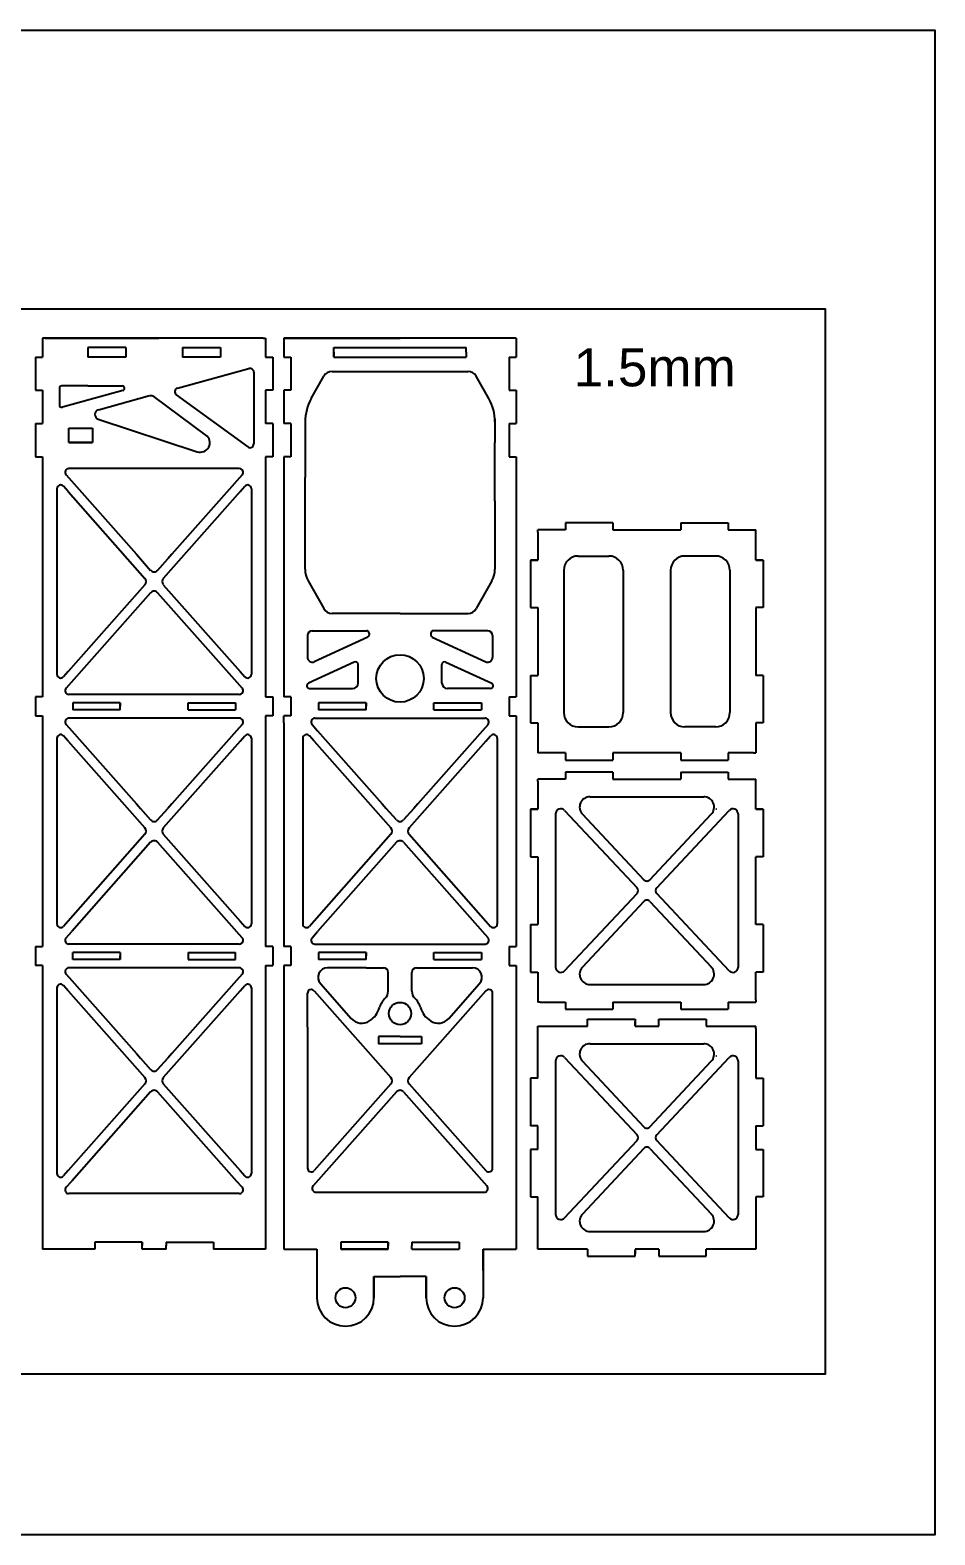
# Model space of a CAD drawing. Header units: millimetres. Extents: x 864 to 2914, y 1502 to 2002.
# Drawn here: x 1095.8 to 1286.5, y 1538.7 to 1855.8 of the extents above; entities that cross this region are included whole.
import ezdxf

# ---------------------------------------------------------------- set-up
doc = ezdxf.new("R2010")
doc.units = ezdxf.units.MM
doc.layers.add('1.5mm碳板', color=114, linetype='Continuous')
doc.styles.get("Standard").update_dxf_attribs({"font": 'arial.ttf'})

msp = doc.modelspace()

# ---------------------------------------------------------------- linework, layer by layer
for points in [[(864.4, 1855.79), (1286.52, 1855.79), (1286.52, 1538.67), (864.4, 1538.67)], [(983.9, 1797.05), (1263.4, 1797.05), (1263.4, 1572.52), (983.9, 1572.52)]]:
    msp.add_lwpolyline(points, close=True)
at = {"layer": '1.5mm碳板'}
for p, q in [((1098.46, 1790.89), (1098.46, 1786.89)), ((1098.96, 1790.89), (1098.46, 1790.89)), ((1144.96, 1790.89), (1098.96, 1790.89)), ((1098.96, 1790.89), (1121.96, 1790.89)), ((1098.96, 1790.89), (1122.96, 1790.89)), ((1115.96, 1788.89), (1107.96, 1788.89)), ((1107.96, 1788.89), (1107.96, 1786.89)), ((1115.96, 1788.89), (1115.96, 1786.89)), ((1127.96, 1788.89), (1127.96, 1786.89)), ((1127.96, 1788.89), (1135.96, 1788.89)), ((1135.96, 1788.89), (1135.96, 1786.89)), ((1144.96, 1790.89), (1145.46, 1790.89)), ((1145.46, 1790.89), (1145.46, 1786.89)), ((1149.28, 1790.89), (1149.28, 1786.89)), ((1149.28, 1790.89), (1149.28, 1786.89)), ((1198.28, 1790.89), (1149.28, 1790.89)), ((1149.28, 1790.89), (1173.78, 1790.89)), ((1159.82, 1787.89), (1159.82, 1788.89)), ((1159.82, 1788.89), (1187.7, 1788.89)), ((1187.7, 1787.89), (1187.7, 1788.89)), ((1198.28, 1790.89), (1198.28, 1786.89)), ((1096.96, 1786.89), (1096.96, 1779.89)), ((1096.96, 1786.89), (1098.46, 1786.89)), ((1115.96, 1786.89), (1107.96, 1786.89)), ((1135.96, 1786.89), (1127.96, 1786.89)), ((1145.46, 1786.89), (1146.96, 1786.89)), ((1146.96, 1786.89), (1146.96, 1779.89)), ((1146.96, 1786.89), (1146.96, 1779.89)), ((1149.28, 1786.89), (1150.78, 1786.89)), ((1149.28, 1786.89), (1150.78, 1786.89)), ((1149.28, 1786.89), (1150.78, 1786.89)), ((1150.78, 1786.89), (1150.78, 1779.89)), ((1159.82, 1787.89), (1159.82, 1786.89)), ((1159.82, 1786.89), (1159.82, 1787.89)), ((1159.82, 1786.89), (1187.7, 1786.89)), ((1187.7, 1787.89), (1187.7, 1786.89)), ((1196.78, 1786.89), (1196.78, 1779.89)), ((1196.78, 1786.89), (1198.28, 1786.89)), ((1126.89, 1780.32), (1141.94, 1784.47)), ((1142.96, 1783.7), (1142.96, 1768.59)), ((1155.07, 1778.14), (1157.71, 1782.84)), ((1159.45, 1783.86), (1173.78, 1783.86)), ((1173.78, 1783.86), (1187.61, 1783.86)), ((1187.61, 1783.86), (1188.11, 1783.86)), ((1192.5, 1778.14), (1189.86, 1782.84)), ((1096.96, 1779.89), (1098.46, 1779.89)), ((1098.46, 1779.89), (1098.46, 1772.89)), ((1101.98, 1780.31), (1101.98, 1776.82)), ((1107.98, 1780.81), (1102.48, 1780.81)), ((1107.98, 1780.81), (1115.22, 1780.81)), ((1115.35, 1779.83), (1107.98, 1777.81)), ((1146.96, 1779.89), (1145.46, 1779.89)), ((1145.46, 1779.89), (1145.46, 1772.89)), ((1150.78, 1779.89), (1149.28, 1779.89)), ((1149.28, 1779.89), (1149.28, 1778.39)), ((1196.78, 1779.89), (1198.28, 1779.89)), ((1198.28, 1779.89), (1198.28, 1772.89)), ((1107.98, 1777.81), (1102.62, 1776.34)), ((1121.01, 1778.71), (1110.21, 1775.73)), ((1132.87, 1770.45), (1121.87, 1778.55)), ((1126.63, 1778.91), (1141.68, 1767.94)), ((1149.28, 1778.39), (1149.28, 1772.89)), ((1096.96, 1772.89), (1096.96, 1765.89)), ((1096.96, 1772.89), (1098.46, 1772.89)), ((1110.16, 1773.82), (1131.06, 1766.94)), ((1146.96, 1772.89), (1145.46, 1772.89)), ((1146.96, 1772.89), (1146.96, 1765.89)), ((1150.78, 1772.89), (1149.28, 1772.89)), ((1150.78, 1772.89), (1150.78, 1765.89)), ((1153.78, 1773.87), (1153.78, 1768.87)), ((1193.78, 1773.87), (1193.78, 1768.87)), ((1196.78, 1772.89), (1198.28, 1772.89)), ((1196.78, 1772.89), (1196.78, 1765.89)), ((1103.96, 1771.89), (1108.96, 1771.89)), ((1103.96, 1768.89), (1103.96, 1771.89)), ((1108.96, 1771.89), (1108.96, 1768.89)), ((1144.81, 1771.9), (1144.81, 1771.9)), ((1103.96, 1768.89), (1108.96, 1768.89)), ((1108.96, 1768.89), (1103.96, 1768.89)), ((1108.96, 1768.89), (1103.96, 1768.89)), ((1153.78, 1768.87), (1153.78, 1761.49)), ((1193.78, 1756.49), (1193.78, 1768.87)), ((1096.96, 1765.89), (1098.46, 1765.89)), ((1098.46, 1765.89), (1098.46, 1715.29)), ((1139.9, 1763.39), (1104.01, 1763.39)), ((1146.96, 1765.89), (1145.46, 1765.89)), ((1145.46, 1765.89), (1145.46, 1715.29)), ((1149.28, 1765.89), (1149.28, 1716.79)), ((1150.78, 1765.89), (1149.28, 1765.89)), ((1196.78, 1765.89), (1198.28, 1765.89)), ((1198.28, 1765.89), (1198.28, 1715.29)), ((1103.41, 1762.06), (1118.21, 1745.33)), ((1140.5, 1762.06), (1125.7, 1745.33)), ((1153.78, 1756.61), (1153.78, 1761.49)), ((1193.78, 1756.61), (1193.78, 1761.49)), ((1101.46, 1759.14), (1101.46, 1720.04)), ((1103.85, 1758.54), (1102.85, 1759.67)), ((1103.85, 1758.54), (1120.03, 1740.25)), ((1140.06, 1758.54), (1123.88, 1740.25)), ((1140.06, 1758.54), (1141.06, 1759.67)), ((1142.46, 1759.14), (1142.46, 1720.04)), ((1153.78, 1742.17), (1153.78, 1756.61)), ((1193.78, 1756.61), (1193.78, 1742.17)), ((1218.65, 1751.96), (1208.65, 1751.96)), ((1208.65, 1751.96), (1208.65, 1750.46)), ((1218.65, 1751.96), (1218.65, 1750.46)), ((1232.97, 1751.96), (1242.97, 1751.96)), ((1232.97, 1751.96), (1232.97, 1750.46)), ((1242.97, 1751.96), (1242.97, 1750.46)), ((1208.65, 1750.46), (1202.81, 1750.46)), ((1202.81, 1749.96), (1202.81, 1750.46)), ((1202.81, 1749.96), (1202.81, 1744.12)), ((1218.65, 1750.46), (1232.97, 1750.46)), ((1242.97, 1750.46), (1248.81, 1750.46)), ((1248.81, 1744.12), (1248.81, 1750.46)), ((1118.21, 1745.33), (1119.06, 1744.37)), ((1119.06, 1744.37), (1121.21, 1741.94)), ((1122.7, 1741.94), (1124.85, 1744.37)), ((1125.7, 1745.33), (1124.85, 1744.37)), ((1211.31, 1744.96), (1217.81, 1744.96)), ((1240.31, 1744.96), (1233.81, 1744.96)), ((1201.31, 1744.12), (1202.81, 1744.12)), ((1202.81, 1744.12), (1201.31, 1744.12)), ((1201.31, 1744.12), (1201.31, 1734.12)), ((1208.31, 1741.96), (1208.31, 1711.96)), ((1220.81, 1741.96), (1220.81, 1711.96)), ((1230.81, 1741.96), (1230.81, 1711.96)), ((1243.31, 1741.96), (1243.31, 1711.96)), ((1250.31, 1744.12), (1248.81, 1744.12)), ((1248.81, 1744.12), (1250.31, 1744.12)), ((1250.31, 1744.12), (1248.81, 1744.12)), ((1250.31, 1744.12), (1250.31, 1734.12)), ((1120.03, 1738.92), (1103.85, 1720.64)), ((1123.88, 1738.92), (1140.06, 1720.64)), ((1154.43, 1739.72), (1157.71, 1733.88)), ((1193.14, 1739.72), (1189.86, 1733.88)), ((1121.21, 1737.23), (1103.41, 1717.12)), ((1122.7, 1737.23), (1140.5, 1717.12)), ((1173.78, 1732.86), (1159.45, 1732.86)), ((1173.78, 1732.86), (1187.61, 1732.86)), ((1187.61, 1732.86), (1188.11, 1732.86)), ((1201.31, 1734.12), (1202.81, 1734.12)), ((1202.81, 1734.12), (1202.81, 1719.8)), ((1250.31, 1734.12), (1248.81, 1734.12)), ((1248.81, 1734.12), (1248.81, 1719.8)), ((1155.28, 1729.2), (1166.78, 1729.2)), ((1167.28, 1728.7), (1167.28, 1728.35)), ((1180.28, 1728.7), (1180.28, 1728.35)), ((1192.28, 1729.2), (1180.78, 1729.2)), ((1154.28, 1728.2), (1154.28, 1723.59)), ((1166.99, 1727.89), (1155.7, 1722.68)), ((1180.57, 1727.89), (1191.86, 1722.68)), ((1193.28, 1728.2), (1193.28, 1723.59)), ((1164.14, 1722.61), (1154.46, 1718.14)), ((1164.95, 1718.19), (1164.95, 1722.09)), ((1182.62, 1718.19), (1182.62, 1722.09)), ((1183.43, 1722.61), (1193.1, 1718.14)), ((1103.85, 1720.64), (1102.85, 1719.51)), ((1140.06, 1720.64), (1141.06, 1719.51)), ((1201.31, 1719.8), (1202.81, 1719.8)), ((1201.31, 1719.8), (1201.31, 1709.8)), ((1250.31, 1719.8), (1248.81, 1719.8)), ((1250.31, 1719.8), (1250.31, 1709.8)), ((1139.9, 1715.79), (1104.01, 1715.79)), ((1149.28, 1716.79), (1149.28, 1715.29)), ((1154.7, 1717.05), (1163.8, 1717.05)), ((1192.86, 1717.05), (1183.76, 1717.05)), ((1096.96, 1715.29), (1096.96, 1711.29)), ((1098.46, 1715.29), (1096.96, 1715.29)), ((1104.8, 1714.04), (1104.8, 1712.54)), ((1114.8, 1714.04), (1104.8, 1714.04)), ((1114.8, 1712.54), (1104.8, 1712.54)), ((1114.8, 1713.29), (1114.8, 1714.04)), ((1114.8, 1713.29), (1114.8, 1714.04)), ((1114.8, 1714.04), (1114.8, 1713.29)), ((1114.8, 1712.54), (1114.8, 1713.29)), ((1129.11, 1713.29), (1129.11, 1714.04)), ((1129.11, 1713.29), (1129.11, 1714.04)), ((1129.11, 1714.04), (1139.11, 1714.04)), ((1129.11, 1712.54), (1129.11, 1713.29)), ((1129.11, 1712.54), (1139.11, 1712.54)), ((1139.11, 1714.04), (1139.11, 1712.54)), ((1145.46, 1715.29), (1146.96, 1715.29)), ((1146.96, 1715.29), (1146.96, 1711.29)), ((1150.78, 1715.29), (1149.28, 1715.29)), ((1150.78, 1715.29), (1150.78, 1711.29)), ((1156.62, 1714.04), (1156.62, 1712.54)), ((1166.62, 1714.04), (1156.62, 1714.04)), ((1166.62, 1712.54), (1156.62, 1712.54)), ((1166.62, 1713.29), (1166.62, 1714.04)), ((1166.62, 1713.29), (1166.62, 1714.04)), ((1166.62, 1714.04), (1166.62, 1713.29)), ((1166.62, 1712.54), (1166.62, 1713.29)), ((1180.94, 1713.29), (1180.94, 1714.04)), ((1180.94, 1713.29), (1180.94, 1714.04)), ((1180.94, 1714.04), (1190.94, 1714.04)), ((1180.94, 1712.54), (1180.94, 1713.29)), ((1180.94, 1712.54), (1190.94, 1712.54)), ((1190.94, 1714.04), (1190.94, 1712.54)), ((1196.78, 1715.29), (1198.28, 1715.29)), ((1196.78, 1715.29), (1196.78, 1711.29)), ((1096.96, 1711.29), (1098.46, 1711.29)), ((1098.46, 1711.29), (1098.46, 1662.69)), ((1103.41, 1709.46), (1104.59, 1708.12)), ((1139.9, 1710.79), (1104.01, 1710.79)), ((1140.5, 1709.46), (1139.32, 1708.12)), ((1146.96, 1711.29), (1145.46, 1711.29)), ((1145.46, 1711.29), (1145.46, 1662.69)), ((1150.78, 1711.29), (1149.28, 1711.29)), ((1149.28, 1709.79), (1149.28, 1711.29)), ((1149.28, 1709.79), (1149.28, 1679.92)), ((1155.24, 1709.46), (1156.42, 1708.12)), ((1155.84, 1710.79), (1191.73, 1710.79)), ((1192.33, 1709.46), (1191.15, 1708.12)), ((1196.78, 1711.29), (1198.28, 1711.29)), ((1198.28, 1711.29), (1198.28, 1668.13)), ((1201.31, 1709.8), (1202.81, 1709.8)), ((1202.81, 1709.8), (1202.81, 1703.46)), ((1250.31, 1709.8), (1248.81, 1709.8)), ((1248.81, 1709.8), (1248.81, 1703.46)), ((1101.46, 1706.54), (1101.46, 1667.44)), ((1103.85, 1705.94), (1102.85, 1707.07)), ((1104.59, 1708.12), (1118.21, 1692.73)), ((1139.32, 1708.12), (1125.7, 1692.73)), ((1140.06, 1705.94), (1141.06, 1707.07)), ((1142.46, 1706.54), (1142.46, 1667.44)), ((1153.28, 1706.54), (1153.28, 1667.44)), ((1155.68, 1705.94), (1154.68, 1707.07)), ((1156.42, 1708.12), (1170.04, 1692.73)), ((1191.15, 1708.12), (1177.53, 1692.73)), ((1191.88, 1705.94), (1192.88, 1707.07)), ((1194.28, 1706.54), (1194.28, 1667.44)), ((1211.31, 1708.96), (1217.81, 1708.96)), ((1240.31, 1708.96), (1233.81, 1708.96)), ((1103.85, 1705.94), (1120.03, 1687.65)), ((1140.06, 1705.94), (1123.88, 1687.65)), ((1155.68, 1705.94), (1171.86, 1687.65)), ((1191.88, 1705.94), (1175.7, 1687.65)), ((1208.65, 1703.46), (1202.81, 1703.46)), ((1208.65, 1703.46), (1208.65, 1701.96)), ((1218.65, 1703.46), (1218.65, 1701.96)), ((1232.97, 1703.46), (1218.65, 1703.46)), ((1232.97, 1703.46), (1232.97, 1701.96)), ((1242.97, 1703.46), (1242.97, 1701.96)), ((1248.31, 1703.46), (1242.97, 1703.46)), ((1248.31, 1703.46), (1248.81, 1703.46)), ((1208.65, 1701.96), (1218.65, 1701.96)), ((1232.97, 1701.96), (1242.97, 1701.96)), ((1208.65, 1697.94), (1202.81, 1697.94)), ((1202.81, 1697.44), (1202.81, 1697.94)), ((1202.81, 1697.44), (1202.81, 1691.6)), ((1218.65, 1699.44), (1208.65, 1699.44)), ((1208.65, 1699.44), (1208.65, 1697.94)), ((1218.65, 1699.44), (1218.65, 1697.94)), ((1218.65, 1697.94), (1232.97, 1697.94)), ((1232.97, 1699.44), (1242.97, 1699.44)), ((1232.97, 1699.44), (1232.97, 1697.94)), ((1242.97, 1699.44), (1242.97, 1697.94)), ((1242.97, 1697.94), (1248.81, 1697.94)), ((1248.81, 1691.6), (1248.81, 1697.94)), ((1213.84, 1694.24), (1237.79, 1694.24)), ((1118.21, 1692.73), (1119.06, 1691.77)), ((1119.06, 1691.77), (1121.21, 1689.34)), ((1122.7, 1689.34), (1124.85, 1691.77)), ((1125.7, 1692.73), (1124.85, 1691.77)), ((1170.04, 1692.73), (1170.88, 1691.77)), ((1173.03, 1689.34), (1170.88, 1691.77)), ((1176.68, 1691.77), (1174.53, 1689.34)), ((1177.53, 1692.73), (1176.68, 1691.77)), ((1201.31, 1691.6), (1202.81, 1691.6)), ((1202.81, 1691.6), (1201.31, 1691.6)), ((1201.31, 1691.6), (1201.31, 1681.6)), ((1206.56, 1690.59), (1206.56, 1658.3)), ((1208.47, 1691.34), (1223.74, 1675.05)), ((1212.23, 1690.54), (1225.17, 1676.74)), ((1226.45, 1676.74), (1239.39, 1690.54)), ((1227.88, 1675.05), (1243.16, 1691.34)), ((1245.06, 1690.62), (1245.06, 1658.26)), ((1250.31, 1691.6), (1248.81, 1691.6)), ((1248.81, 1691.6), (1250.31, 1691.6)), ((1250.31, 1691.6), (1250.31, 1681.6)), ((1120.03, 1686.32), (1103.85, 1668.04)), ((1121.21, 1684.63), (1104.59, 1665.85)), ((1122.7, 1684.63), (1139.32, 1665.85)), ((1123.88, 1686.32), (1140.06, 1668.04)), ((1171.86, 1686.32), (1155.68, 1668.04)), ((1173.03, 1684.63), (1156.42, 1665.85)), ((1174.53, 1684.63), (1191.15, 1665.85)), ((1175.7, 1686.32), (1191.88, 1668.04)), ((1201.31, 1681.6), (1202.81, 1681.6)), ((1202.81, 1681.6), (1202.81, 1667.29)), ((1250.31, 1681.6), (1248.81, 1681.6)), ((1248.81, 1667.29), (1248.81, 1681.6)), ((1149.28, 1679.92), (1149.28, 1662.69)), ((1208.44, 1657.52), (1223.74, 1673.84)), ((1225.17, 1672.15), (1212.23, 1658.35)), ((1226.45, 1672.15), (1239.43, 1658.31)), ((1243.16, 1657.55), (1227.88, 1673.84)), ((1198.28, 1668.13), (1198.28, 1662.69)), ((1103.85, 1668.04), (1102.85, 1666.91)), ((1103.41, 1664.52), (1104.59, 1665.85)), ((1140.5, 1664.52), (1139.32, 1665.85)), ((1140.06, 1668.04), (1141.06, 1666.91)), ((1155.68, 1668.04), (1154.68, 1666.91)), ((1155.24, 1664.52), (1156.42, 1665.85)), ((1192.33, 1664.52), (1191.15, 1665.85)), ((1191.88, 1668.04), (1192.88, 1666.91)), ((1201.31, 1667.29), (1202.81, 1667.29)), ((1201.31, 1667.29), (1201.31, 1657.29)), ((1250.31, 1667.29), (1248.81, 1667.29)), ((1250.31, 1667.29), (1250.31, 1657.29)), ((1096.96, 1662.69), (1096.96, 1658.69)), ((1096.96, 1662.69), (1098.46, 1662.69)), ((1139.9, 1663.19), (1104.01, 1663.19)), ((1146.96, 1662.69), (1145.46, 1662.69)), ((1146.96, 1662.69), (1146.96, 1658.69)), ((1150.78, 1662.69), (1149.28, 1662.69)), ((1150.78, 1662.69), (1150.78, 1658.69)), ((1155.84, 1663.19), (1191.73, 1663.19)), ((1196.78, 1662.69), (1198.28, 1662.69)), ((1196.78, 1662.69), (1196.78, 1658.69)), ((1098.46, 1658.69), (1096.96, 1658.69)), ((1098.46, 1658.69), (1098.46, 1598.89)), ((1104.8, 1659.94), (1104.8, 1661.44)), ((1114.8, 1661.44), (1104.8, 1661.44)), ((1114.8, 1659.94), (1104.8, 1659.94)), ((1114.8, 1661.44), (1114.8, 1660.69)), ((1114.8, 1660.69), (1114.8, 1659.94)), ((1114.8, 1660.69), (1114.8, 1659.94)), ((1114.8, 1659.94), (1114.8, 1660.69)), ((1129.11, 1661.44), (1129.11, 1660.69)), ((1129.11, 1661.44), (1139.11, 1661.44)), ((1129.11, 1660.69), (1129.11, 1659.94)), ((1129.11, 1660.69), (1129.11, 1659.94)), ((1129.11, 1659.94), (1139.11, 1659.94)), ((1139.11, 1659.94), (1139.11, 1661.44)), ((1145.46, 1658.69), (1146.96, 1658.69)), ((1145.46, 1658.69), (1145.46, 1598.89)), ((1149.28, 1658.69), (1149.28, 1632.89)), ((1150.78, 1658.69), (1149.28, 1658.69)), ((1156.62, 1661.44), (1156.62, 1659.94)), ((1166.62, 1661.44), (1156.62, 1661.44)), ((1166.62, 1659.94), (1156.62, 1659.94)), ((1166.62, 1660.69), (1166.62, 1661.44)), ((1166.62, 1660.69), (1166.62, 1661.44)), ((1166.62, 1661.44), (1166.62, 1660.69)), ((1166.62, 1659.94), (1166.62, 1660.69)), ((1180.94, 1660.69), (1180.94, 1661.44)), ((1180.94, 1660.69), (1180.94, 1661.44)), ((1180.94, 1661.44), (1190.94, 1661.44)), ((1180.94, 1659.94), (1180.94, 1660.69)), ((1180.94, 1659.94), (1190.94, 1659.94)), ((1190.94, 1661.44), (1190.94, 1659.94)), ((1196.78, 1658.69), (1198.28, 1658.69)), ((1198.28, 1658.69), (1198.28, 1632.89)), ((1103.41, 1656.86), (1104.59, 1655.52)), ((1139.9, 1658.19), (1104.01, 1658.19)), ((1104.59, 1655.52), (1118.21, 1640.13)), ((1139.32, 1655.52), (1125.7, 1640.13)), ((1140.5, 1656.86), (1139.32, 1655.52)), ((1166.62, 1658.19), (1158.5, 1658.19)), ((1166.62, 1658.19), (1170.28, 1658.19)), ((1171.28, 1654.69), (1171.28, 1657.19)), ((1176.28, 1654.69), (1176.28, 1657.19)), ((1177.28, 1658.19), (1189.07, 1658.19)), ((1201.31, 1657.29), (1202.81, 1657.29)), ((1202.81, 1657.29), (1202.81, 1650.94)), ((1250.31, 1657.29), (1248.81, 1657.29)), ((1248.81, 1651.44), (1248.81, 1657.29)), ((1101.46, 1653.94), (1101.46, 1614.84)), ((1103.85, 1653.34), (1102.85, 1654.47)), ((1103.85, 1653.34), (1120.03, 1635.05)), ((1140.06, 1653.34), (1123.88, 1635.05)), ((1140.06, 1653.34), (1141.06, 1654.47)), ((1142.46, 1653.94), (1142.46, 1614.84)), ((1154.28, 1645.69), (1154.28, 1652.81)), ((1155.68, 1653.34), (1171.86, 1635.05)), ((1157, 1654.86), (1163.5, 1647.52)), ((1171.28, 1653.23), (1171.28, 1654.69)), ((1191.88, 1653.34), (1175.7, 1635.05)), ((1176.28, 1653.23), (1176.28, 1654.69)), ((1184.07, 1647.52), (1190.56, 1654.86)), ((1193.28, 1615.97), (1193.28, 1652.81)), ((1213.84, 1654.64), (1237.79, 1654.64)), ((1203.31, 1650.94), (1202.81, 1650.94)), ((1203.31, 1650.94), (1208.65, 1650.94)), ((1208.65, 1650.94), (1208.65, 1649.44)), ((1208.65, 1649.44), (1218.65, 1649.44)), ((1218.65, 1650.94), (1218.65, 1649.44)), ((1218.65, 1650.94), (1232.97, 1650.94)), ((1232.97, 1650.94), (1232.97, 1649.44)), ((1232.97, 1649.44), (1242.97, 1649.44)), ((1242.97, 1650.94), (1242.97, 1649.44)), ((1242.97, 1650.94), (1248.81, 1650.94)), ((1248.81, 1651.44), (1248.81, 1650.94)), ((1164.66, 1646.19), (1164.68, 1646.19)), ((1202.81, 1645.89), (1213.31, 1645.89)), ((1202.81, 1634.89), (1202.81, 1645.89)), ((1213.31, 1645.89), (1213.31, 1647.39)), ((1213.31, 1647.39), (1223.31, 1647.39)), ((1223.31, 1647.39), (1223.31, 1646.89)), ((1223.31, 1646.14), (1223.31, 1646.89)), ((1223.31, 1646.14), (1223.31, 1646.89)), ((1223.31, 1646.89), (1223.31, 1646.14)), ((1223.31, 1645.89), (1223.31, 1646.14)), ((1223.31, 1645.89), (1228.31, 1645.89)), ((1228.31, 1647.39), (1238.31, 1647.39)), ((1228.31, 1645.89), (1228.31, 1647.39)), ((1238.31, 1647.39), (1238.31, 1645.89)), ((1238.31, 1645.89), (1248.81, 1645.89)), ((1248.81, 1645.39), (1248.81, 1645.89)), ((1154.28, 1645.69), (1154.28, 1615.97)), ((1173.78, 1643.69), (1169.28, 1643.69)), ((1169.28, 1643.69), (1169.28, 1642.19)), ((1173.78, 1643.69), (1178.28, 1643.69)), ((1178.28, 1643.69), (1178.28, 1642.19)), ((1248.81, 1645.39), (1248.81, 1634.89)), ((1118.21, 1640.13), (1119.06, 1639.17)), ((1125.7, 1640.13), (1124.85, 1639.17)), ((1178.28, 1642.19), (1169.28, 1642.19)), ((1213.84, 1642.19), (1237.79, 1642.19)), ((1119.06, 1639.17), (1121.21, 1636.74)), ((1122.7, 1636.74), (1124.85, 1639.17)), ((1206.56, 1638.53), (1206.56, 1606.24)), ((1208.47, 1639.28), (1223.74, 1622.99)), ((1212.23, 1638.48), (1225.17, 1624.68)), ((1226.45, 1624.68), (1239.39, 1638.48)), ((1227.88, 1622.99), (1243.16, 1639.28)), ((1245.06, 1638.56), (1245.06, 1606.2)), ((1120.03, 1633.72), (1103.85, 1615.44)), ((1123.88, 1633.72), (1140.06, 1615.44)), ((1171.86, 1633.72), (1155.68, 1615.44)), ((1175.7, 1633.72), (1191.88, 1615.44)), ((1202.81, 1634.89), (1201.31, 1634.89)), ((1201.31, 1634.89), (1201.31, 1624.89)), ((1248.81, 1634.89), (1250.31, 1634.89)), ((1250.31, 1634.89), (1250.31, 1624.89)), ((1121.21, 1632.03), (1104.59, 1613.25)), ((1122.7, 1632.03), (1139.32, 1613.25)), ((1149.28, 1632.89), (1149.28, 1598.89)), ((1173.03, 1632.03), (1155.49, 1612.2)), ((1174.53, 1632.03), (1192.08, 1612.2)), ((1198.28, 1632.89), (1198.28, 1598.89)), ((1202.81, 1624.89), (1201.31, 1624.89)), ((1202.81, 1619.89), (1202.81, 1624.89)), ((1248.81, 1624.89), (1250.31, 1624.89)), ((1248.81, 1624.89), (1248.81, 1619.89)), ((1208.44, 1605.46), (1223.74, 1621.79)), ((1243.16, 1605.49), (1227.88, 1621.79)), ((1202.81, 1619.89), (1201.31, 1619.89)), ((1201.31, 1619.89), (1201.31, 1609.89)), ((1225.17, 1620.09), (1212.23, 1606.29)), ((1226.45, 1620.09), (1239.43, 1606.25)), ((1248.81, 1619.89), (1250.31, 1619.89)), ((1250.31, 1619.89), (1250.31, 1609.89)), ((1103.85, 1615.44), (1102.85, 1614.31)), ((1140.06, 1615.44), (1141.06, 1614.31)), ((1103.41, 1611.92), (1104.59, 1613.25)), ((1140.5, 1611.92), (1139.32, 1613.25)), ((1139.9, 1610.59), (1104.01, 1610.59)), ((1156.09, 1610.87), (1191.48, 1610.87)), ((1201.31, 1609.89), (1202.81, 1609.89)), ((1202.81, 1598.89), (1202.81, 1609.89)), ((1250.31, 1609.89), (1248.81, 1609.89)), ((1248.81, 1609.89), (1248.81, 1598.89)), ((1213.84, 1602.59), (1237.79, 1602.59)), ((1109.46, 1598.89), (1098.46, 1598.89)), ((1109.46, 1600.39), (1109.46, 1598.89)), ((1119.46, 1600.39), (1109.46, 1600.39)), ((1119.46, 1599.64), (1119.46, 1600.39)), ((1119.46, 1599.64), (1119.46, 1600.39)), ((1119.46, 1600.39), (1119.46, 1599.64)), ((1119.46, 1598.89), (1119.46, 1599.64)), ((1124.46, 1598.89), (1119.46, 1598.89)), ((1124.46, 1600.39), (1134.46, 1600.39)), ((1124.46, 1600.39), (1124.46, 1599.64)), ((1124.46, 1598.89), (1124.46, 1599.64)), ((1134.46, 1600.39), (1134.46, 1598.89)), ((1144.96, 1598.89), (1134.46, 1598.89)), ((1145.46, 1598.89), (1144.96, 1598.89)), ((1149.28, 1598.89), (1156.28, 1598.89)), ((1156.28, 1598.89), (1156.28, 1588.65)), ((1161.28, 1600.39), (1161.28, 1598.89)), ((1171.28, 1600.39), (1161.28, 1600.39)), ((1171.28, 1598.89), (1161.28, 1598.89)), ((1161.28, 1598.89), (1171.28, 1598.89)), ((1171.28, 1599.64), (1171.28, 1600.39)), ((1171.28, 1599.64), (1171.28, 1600.39)), ((1171.28, 1600.39), (1171.28, 1599.64)), ((1171.28, 1598.89), (1171.28, 1599.64)), ((1176.28, 1600.39), (1186.28, 1600.39)), ((1176.28, 1600.39), (1176.28, 1599.64)), ((1176.28, 1598.89), (1176.28, 1599.64)), ((1176.28, 1598.89), (1186.28, 1598.89)), ((1176.28, 1598.89), (1186.28, 1598.89)), ((1186.28, 1600.39), (1186.28, 1598.89)), ((1191.28, 1598.89), (1198.28, 1598.89)), ((1191.28, 1594.41), (1191.28, 1598.89)), ((1191.28, 1598.89), (1191.28, 1588.65)), ((1213.31, 1598.89), (1202.81, 1598.89)), ((1213.31, 1598.89), (1213.31, 1597.39)), ((1223.31, 1598.89), (1223.31, 1598.64)), ((1228.31, 1598.89), (1223.31, 1598.89)), ((1223.31, 1598.64), (1223.31, 1597.89)), ((1223.31, 1598.64), (1223.31, 1597.89)), ((1223.31, 1597.89), (1223.31, 1598.64)), ((1228.31, 1598.89), (1228.31, 1597.39)), ((1238.31, 1597.39), (1238.31, 1598.89)), ((1248.81, 1598.89), (1238.31, 1598.89)), ((1213.31, 1597.39), (1223.31, 1597.39)), ((1223.31, 1597.39), (1223.31, 1597.89)), ((1228.31, 1597.39), (1238.31, 1597.39)), ((1168.28, 1593.13), (1168.28, 1588.65)), ((1168.28, 1588.65), (1168.28, 1593.13)), ((1168.28, 1593.13), (1173.78, 1593.13)), ((1179.28, 1593.13), (1173.78, 1593.13)), ((1179.28, 1593.13), (1179.28, 1588.65)), ((1179.28, 1588.65), (1179.28, 1593.13))]:
    msp.add_line(p, q, dxfattribs=at)
for centre, radius in [((1173.78, 1719.16), 5), ((1173.78, 1648.54), 2.35), ((1162.28, 1588.65), 2.1), ((1185.28, 1588.65), 2.1)]:
    msp.add_circle(centre, radius, dxfattribs=at)
for centre, radius, start, end in [((1142.16, 1783.7), 0.8, 0, 105.3915), ((1159.45, 1781.86), 2, 90, 150.6422), ((1188.11, 1781.86), 2, 29.3578, 90), ((1102.48, 1780.31), 0.5, 90, 180), ((1115.22, 1780.31), 0.5, 285.315, 90), ((1127.1, 1779.55), 0.8, 105.3915, 233.9447), ((1102.48, 1776.82), 0.5, 180, 285.315), ((1121.28, 1777.74), 1, 53.6272, 105.3915), ((1163.78, 1773.24), 10, 150.6422, 180), ((1183.78, 1773.24), 10, 0, 29.3578), ((1110.47, 1774.77), 1, 105.3915, 251.7707), ((1131.68, 1768.84), 2, 251.7707, 53.6272), ((1142.16, 1768.59), 0.8, 233.9447, 0), ((1104.01, 1762.59), 0.8, 90, 221.5016), ((1139.9, 1762.59), 0.8, 318.4984, 90), ((1102.26, 1759.14), 0.8, 41.5016, 180), ((1141.66, 1759.14), 0.8, 0, 138.4984), ((1211.31, 1741.96), 3, 90, 180), ((1217.81, 1741.96), 3, 0, 90), ((1233.81, 1741.96), 3, 90, 180), ((1240.31, 1741.96), 3, 0, 90), ((1121.96, 1742.61), 1, 221.5016, 318.4984), ((1158.78, 1742.17), 5, 180, 209.3578), ((1188.78, 1742.17), 5, 330.6422, 0), ((1119.28, 1739.59), 1, 318.4984, 41.5016), ((1124.63, 1739.59), 1, 138.4984, 221.5016), ((1121.96, 1736.57), 1, 41.5016, 138.4984), ((1159.45, 1734.86), 2, 209.3578, 270), ((1188.11, 1734.86), 2, 270, 330.6422), ((1155.28, 1728.2), 1, 90, 180), ((1166.78, 1728.7), 0.5, 0, 90), ((1166.78, 1728.35), 0.5, 294.7752, 0), ((1180.78, 1728.7), 0.5, 90, 180), ((1180.78, 1728.35), 0.5, 180, 245.2248), ((1192.28, 1728.2), 1, 0, 90), ((1155.28, 1723.59), 1, 180, 294.7752), ((1164.38, 1722.09), 0.574, 0, 114.7751), ((1183.19, 1722.09), 0.574, 65.2249, 180), ((1192.28, 1723.59), 1, 245.2248, 0), ((1102.26, 1720.04), 0.8, 180, 318.4984), ((1141.66, 1720.04), 0.8, 221.5016, 0), ((1104.01, 1716.59), 0.8, 138.4984, 270), ((1139.9, 1716.59), 0.8, 270, 41.5016), ((1154.7, 1717.62), 0.574, 114.7751, 270), ((1163.8, 1718.19), 1.15, 270, 0), ((1183.76, 1718.19), 1.15, 180, 270), ((1192.86, 1717.62), 0.574, 270, 65.2249), ((1104.01, 1709.99), 0.8, 90, 221.5016), ((1139.9, 1709.99), 0.8, 318.4984, 90), ((1155.84, 1709.99), 0.8, 90, 221.5016), ((1191.73, 1709.99), 0.8, 318.4984, 90), ((1211.31, 1711.96), 3, 180, 270), ((1217.81, 1711.96), 3, 270, 0), ((1233.81, 1711.96), 3, 180, 270), ((1240.31, 1711.96), 3, 270, 0), ((1102.26, 1706.54), 0.8, 41.5016, 180), ((1141.66, 1706.54), 0.8, 360, 138.4984), ((1154.08, 1706.54), 0.8, 41.5016, 180), ((1193.48, 1706.54), 0.8, 360, 138.4984), ((1213.84, 1692.04), 2.2, 90, 223.1524), ((1237.79, 1692.04), 2.2, 316.8477, 90), ((1207.66, 1690.59), 1.1, 43.1524, 180), ((1238.82, 1693.14), 2.2, 316.8462, 318.1048), ((1243.96, 1690.59), 1.1, 359.9986, 136.8462), ((1119.28, 1686.99), 1, 318.4984, 41.5016), ((1121.96, 1690.01), 1, 221.5016, 318.4984), ((1124.63, 1686.99), 1, 138.4984, 221.5016), ((1171.11, 1686.99), 1, 318.4984, 41.5016), ((1173.78, 1690.01), 1, 221.5016, 318.4984), ((1176.45, 1686.99), 1, 138.4984, 221.5016), ((1121.96, 1683.97), 1, 41.5016, 138.4984), ((1173.78, 1683.97), 1, 41.5016, 138.4984), ((1223.1, 1674.44), 0.88, 316.8477, 43.1524), ((1225.81, 1677.34), 0.88, 223.1524, 316.8477), ((1228.53, 1674.44), 0.88, 136.8461, 223.1555), ((1225.81, 1671.55), 0.88, 43.1524, 136.8494), ((1102.26, 1667.44), 0.8, 180, 318.4984), ((1141.66, 1667.44), 0.8, 221.5016, 360), ((1154.08, 1667.44), 0.8, 180, 318.4984), ((1193.48, 1667.44), 0.8, 221.5016, 360), ((1104.01, 1663.99), 0.8, 138.4984, 270), ((1139.9, 1663.99), 0.8, 270, 41.5016), ((1155.84, 1663.99), 0.8, 138.4984, 270), ((1191.73, 1663.99), 0.8, 270, 41.5016), ((1104.01, 1657.39), 0.8, 90, 221.5016), ((1139.9, 1657.39), 0.8, 318.4984, 90), ((1158.5, 1656.19), 2, 90, 221.5016), ((1170.28, 1657.19), 1, 0, 90), ((1177.28, 1657.19), 1, 90, 180), ((1189.07, 1656.19), 2, 318.4984, 90), ((1207.66, 1658.3), 1.1, 180.0016, 316.8492), ((1213.84, 1656.84), 2.2, 136.8494, 270.0016), ((1237.79, 1656.84), 2.2, 270.0016, 43.1539), ((1243.96, 1658.3), 1.1, 223.1554, 0.003), ((1102.26, 1653.94), 0.8, 41.5016, 180), ((1141.66, 1653.94), 0.8, 360, 138.4984), ((1155.08, 1652.81), 0.8, 41.5016, 180), ((1169.28, 1653.23), 2, 313.8131, 0), ((1178.28, 1653.23), 2, 180, 226.1869), ((1192.48, 1652.81), 0.8, 0, 138.4984), ((1164.66, 1651.19), 5, 302.8905, 343.8026), ((1173.78, 1648.54), 4.5, 133.8131, 163.8026), ((1173.78, 1648.54), 4.5, 16.1974, 46.1869), ((1182.91, 1651.19), 5, 196.1974, 237.1095), ((1165.75, 1649.51), 3, 221.5016, 302.8905), ((1181.82, 1649.51), 3, 237.1095, 318.4984), ((1207.66, 1638.53), 1.1, 43.1524, 180), ((1213.84, 1639.99), 2.2, 90, 223.1524), ((1237.79, 1639.99), 2.2, 316.8477, 90), ((1238.82, 1641.09), 2.2, 316.8462, 318.1048), ((1243.96, 1638.53), 1.1, 359.9986, 136.8462), ((1121.96, 1637.41), 1, 221.5016, 318.4984), ((1119.28, 1634.39), 1, 318.4984, 41.5016), ((1124.63, 1634.39), 1, 138.4984, 221.5016), ((1171.11, 1634.39), 1, 318.4984, 41.5016), ((1176.45, 1634.39), 1, 138.4984, 221.5016), ((1121.96, 1631.37), 1, 41.5016, 138.4984), ((1173.78, 1631.37), 1, 41.5016, 138.4984), ((1225.81, 1625.28), 0.88, 223.1524, 316.8477), ((1223.1, 1622.39), 0.88, 316.8477, 43.1524), ((1228.53, 1622.39), 0.88, 136.8461, 223.1555), ((1225.81, 1619.49), 0.88, 43.1524, 136.8494), ((1102.26, 1614.84), 0.8, 180, 318.4984), ((1141.66, 1614.84), 0.8, 221.5016, 360), ((1155.08, 1615.97), 0.8, 180, 318.4984), ((1192.48, 1615.97), 0.8, 221.5016, 0), ((1104.01, 1611.39), 0.8, 138.4984, 270), ((1139.9, 1611.39), 0.8, 270, 41.5016), ((1156.09, 1611.67), 0.8, 138.4984, 270), ((1191.48, 1611.67), 0.8, 270, 41.5016), ((1207.66, 1606.24), 1.1, 180.0016, 316.8492), ((1213.84, 1604.79), 2.2, 136.8494, 270.0016), ((1237.79, 1604.79), 2.2, 270.0016, 43.1539), ((1243.96, 1606.24), 1.1, 223.1554, 0.003), ((1162.28, 1588.65), 6, 180, 0), ((1185.28, 1588.65), 6, 180, 0)]:
    msp.add_arc(centre, radius, start, end, dxfattribs=at)

# ---------------------------------------------------------------- texts
at = {"insert": (1210.39, 1788.72), "char_height": 8, "attachment_point": 1}
msp.add_mtext_dynamic_manual_height_columns('1.5mm', width=42.4283, gutter_width=12.5, heights=[0], dxfattribs=at)

doc.saveas('drawing.dxf')
